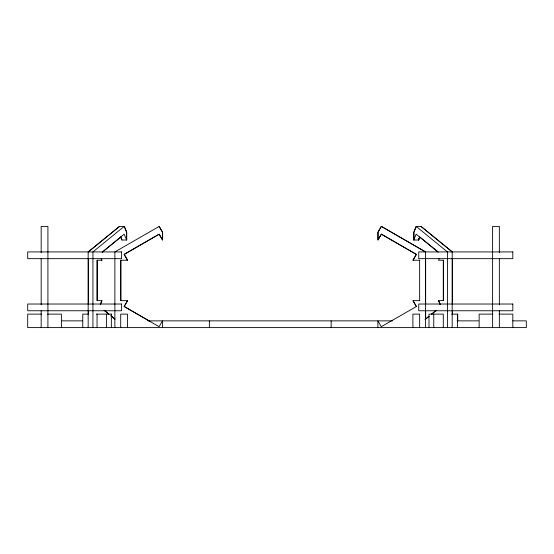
<?xml version="1.0" encoding="UTF-8"?>
<svg xmlns="http://www.w3.org/2000/svg" width="554" height="554" viewBox="0 0 554 554"><rect width="100%" height="100%" fill="white"/><g stroke="black" fill="none" stroke-linecap="round" stroke-linejoin="round"><path stroke-width="0.83" d="M100.336 304.298L101.825 300.649M100.509 304.298L101.998 300.649L97.061 300.649L97.061 260.228L101.998 260.228L101.403 258.766M452.355 251.925L421.088 226.399L416.151 226.399L413.769 232.23L413.769 240.014L418.706 240.014L419.897 237.091M416.324 226.399L413.942 232.23L413.942 240.014M413.769 240.014L416.151 234.176L438.228 252.202M418.533 240.014L419.724 237.091M439.121 258.766L438.526 260.228L443.463 260.228L443.463 300.649L438.526 300.649L440.014 304.298M127.448 300.649L124.075 306.487L159.088 326.701L162.454 320.863L162.454 327.601M413.076 260.228L416.449 254.39L381.436 234.176L378.07 240.014L378.07 232.23L381.436 226.399L425.652 251.925M88.342 251.925L119.609 226.399M102.116 252.202L124.2 234.176L126.582 240.014L126.582 232.23L124.2 226.399L92.933 251.925L92.933 327.601M102.296 252.202L121.028 236.911M425.52 319.056L428.865 316.32M431.538 314.139L436.227 310.309M425.022 319.596L429.038 316.32M431.711 314.139L435.728 310.856M419.814 260.228L412.903 260.228L416.276 254.39L381.263 234.176L377.89 240.014L377.89 232.23L381.263 226.399L425.479 251.925L425.479 327.601M419.814 300.649L412.903 300.649L416.276 306.487M41.522 314.125L27.7 314.125L27.7 327.601L526.3 327.601L526.3 320.863L512.824 320.863M47.568 314.125L61.39 314.125L61.39 327.601M88.723 314.125L82.768 314.125L82.768 327.601M96.382 314.125L111.527 314.125L111.527 316.653M451.628 314.125L457.756 314.125L457.756 320.863M492.956 314.125L479.134 314.125L479.134 327.601M499.002 314.125L512.824 314.125L512.824 327.601M62.096 320.863L82.594 320.863M147.925 320.863L392.599 320.863M457.098 320.863L478.427 320.863M149.58 321.112L124.248 306.487L127.621 300.649L120.71 300.649L120.71 260.228L127.621 260.228L124.248 254.39L159.261 234.176L162.634 240.014L162.634 232.23L159.261 226.399L114.872 251.925L114.872 327.601M420.915 226.399L452.182 251.925L452.182 327.601M416.151 226.399L447.417 251.925L447.417 327.601M420.341 237.451L437.736 251.661M104.969 310.856L108.986 314.139M110.994 315.773L115.003 319.056M104.124 310.309L108.813 314.139M110.814 315.773L114.83 319.056M413.076 300.649L416.449 306.487L381.263 326.701L377.89 320.863L377.89 327.601M159.088 226.399L162.454 232.23L162.454 240.014L159.088 234.176L124.075 254.39L127.448 260.228M438.699 300.649L440.188 304.298M120.8 237.091L121.991 240.014M120.627 237.091L121.818 240.014L126.755 240.014L126.755 232.23L124.373 226.399L119.435 226.399L88.169 251.925L88.169 327.601M101.23 258.766L101.825 260.228M499.348 252.707L499.348 226.399L492.61 226.399L492.61 327.601M499.348 258.559L499.348 304.818M499.348 310.697L499.348 327.601M457.583 314.125L457.583 327.601M452.355 258.663L452.355 304.021M452.355 310.759L452.355 314.125M443.29 260.228L443.29 300.649M443.29 327.601L443.29 314.125L428.997 314.125L428.997 327.601M433.761 314.125L433.761 327.601M425.652 258.663L425.652 304.021M425.652 310.759L425.652 319.18M419.641 260.228L419.641 300.649M419.641 327.601L419.641 314.125L412.903 314.125L412.903 327.601M418.706 238.282L418.706 240.014M331.147 320.863L331.147 327.601M209.377 320.863L209.377 327.601M127.448 327.601L127.448 314.125L120.71 314.125L120.71 327.601M120.883 260.228L120.883 300.649M111.354 314.125L111.354 327.601M106.59 314.125L106.59 327.601M97.234 260.228L97.234 300.649M97.061 314.125L97.061 327.601M88.342 258.663L88.342 304.021M88.342 310.759L88.342 314.125M47.914 327.601L47.914 226.399L41.176 226.399L41.176 252.707M41.176 258.559L41.176 304.818M41.176 310.697L41.176 327.601M121.61 251.925L27.7 251.925L27.7 258.663L121.61 258.663L121.61 251.925M512.824 251.925L418.741 251.925L418.741 258.663L512.824 258.663L512.824 251.925M121.61 304.021L27.7 304.021L27.7 310.759L121.61 310.759L121.61 304.021M512.824 304.021L418.741 304.021L418.741 310.759L512.824 310.759L512.824 304.021"/></g></svg>
